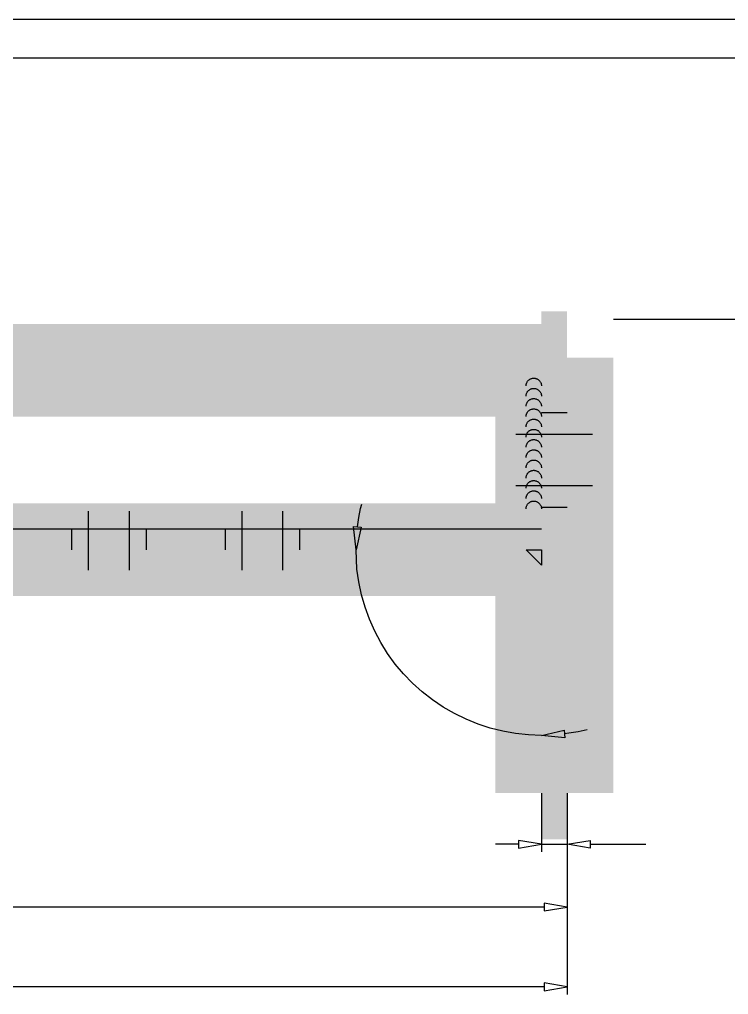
# Model space of a CAD drawing. Extents: x 0.1 to 49.5, y 17.6 to 52.5.
# Drawn here: x 24.3 to 35.15, y 37.61 to 52.51 of the extents above; entities that cross this region are included whole.
import ezdxf

# ---------------------------------------------------------------- set-up
doc = ezdxf.new("R2010")
doc.units = 0
doc.linetypes.add('1', pattern=[50.8, 31.75, -6.35, 6.35, -6.35])
doc.linetypes.add('2', pattern=[15, 12, -3])
doc.layers.get('0').update_dxf_attribs({"linetype": 'CONTINUOUS'})

msp = doc.modelspace()

# ---------------------------------------------------------------- linework, layer by layer
at = {"color": 7}
for points in [[(49.452, 52.512), (0.144, 52.512)], [(0.731, 51.925), (48.865, 51.925)]]:
    msp.add_lwpolyline(points, dxfattribs=at)
at = {"color": 5, "const_width": 0.0000000783}
for points in [[(33.749, 48.406), (33.73, 48.403), (33.713, 48.395), (33.698, 48.382), (33.687, 48.364), (33.681, 48.342), (33.678, 48.316), (33.681, 48.29), (33.687, 48.268), (33.698, 48.249), (33.713, 48.236), (33.73, 48.228), (33.749, 48.225), (33.769, 48.228), (33.786, 48.236), (33.8, 48.249), (33.811, 48.267), (33.818, 48.289), (33.82, 48.315), (33.818, 48.341), (33.811, 48.364), (33.8, 48.382), (33.786, 48.395), (33.769, 48.403), (33.749, 48.406)], [(33.749, 48.374), (33.76, 48.372), (33.77, 48.368), (33.777, 48.36), (33.783, 48.349), (33.787, 48.334), (33.788, 48.316), (33.787, 48.297), (33.783, 48.282), (33.777, 48.271), (33.769, 48.263), (33.76, 48.259), (33.749, 48.257), (33.738, 48.259), (33.729, 48.263), (33.721, 48.271), (33.715, 48.283), (33.712, 48.298), (33.71, 48.317), (33.712, 48.335), (33.715, 48.349), (33.721, 48.36), (33.729, 48.368), (33.739, 48.372), (33.749, 48.374)], [(34.058, 48.14), (34.017, 48.144), (34.013, 48.124), (34.006, 48.107), (33.996, 48.094), (33.984, 48.085), (33.971, 48.079), (33.956, 48.077), (33.938, 48.08), (33.922, 48.088), (33.908, 48.101), (33.898, 48.118), (33.891, 48.139), (33.889, 48.163), (33.891, 48.186), (33.897, 48.206), (33.908, 48.222), (33.921, 48.233), (33.938, 48.241), (33.957, 48.243), (33.969, 48.242), (33.98, 48.239), (33.991, 48.234), (34, 48.227), (34.008, 48.218), (34.014, 48.209), (34.051, 48.214), (34.02, 48.395), (33.863, 48.395), (33.863, 48.354), (33.989, 48.354), (34.006, 48.259), (33.987, 48.271), (33.967, 48.279), (33.946, 48.281), (33.92, 48.278), (33.897, 48.267), (33.876, 48.249), (33.86, 48.226), (33.851, 48.199), (33.848, 48.167), (33.85, 48.137), (33.859, 48.109), (33.873, 48.084), (33.896, 48.061), (33.923, 48.046), (33.956, 48.042), (33.983, 48.045), (34.007, 48.054), (34.027, 48.069), (34.042, 48.088), (34.053, 48.112), (34.058, 48.14)], [(34.179, 48.048), (34.179, 48.132), (34.317, 48.132), (34.317, 48.172), (34.172, 48.4), (34.14, 48.4), (34.14, 48.172), (34.098, 48.172), (34.098, 48.132), (34.14, 48.132), (34.14, 48.048), (34.179, 48.048)], [(34.179, 48.33), (34.279, 48.172), (34.179, 48.172), (34.179, 48.33)], [(34.541, 48.048), (34.457, 48.18), (34.534, 48.303), (34.486, 48.303), (34.45, 48.243), (34.444, 48.232), (34.439, 48.223), (34.434, 48.214), (34.428, 48.225), (34.422, 48.234), (34.417, 48.243), (34.378, 48.303), (34.332, 48.303), (34.411, 48.183), (34.326, 48.048), (34.373, 48.048), (34.421, 48.127), (34.433, 48.148), (34.493, 48.048), (34.541, 48.048)], [(34.772, 48.14), (34.731, 48.144), (34.727, 48.124), (34.72, 48.107), (34.71, 48.094), (34.698, 48.085), (34.685, 48.079), (34.67, 48.077), (34.652, 48.08), (34.636, 48.088), (34.622, 48.101), (34.612, 48.118), (34.605, 48.139), (34.603, 48.163), (34.605, 48.186), (34.611, 48.206), (34.622, 48.222), (34.635, 48.233), (34.652, 48.241), (34.671, 48.243), (34.683, 48.242), (34.694, 48.239), (34.705, 48.234), (34.714, 48.227), (34.722, 48.218), (34.728, 48.209), (34.765, 48.214), (34.734, 48.395), (34.577, 48.395), (34.577, 48.354), (34.703, 48.354), (34.72, 48.259), (34.701, 48.271), (34.681, 48.279), (34.66, 48.281), (34.634, 48.278), (34.611, 48.267), (34.59, 48.249), (34.574, 48.226), (34.565, 48.199), (34.562, 48.167), (34.564, 48.137), (34.573, 48.109), (34.587, 48.084), (34.609, 48.061), (34.637, 48.046), (34.67, 48.042), (34.697, 48.045), (34.721, 48.054), (34.741, 48.069), (34.756, 48.088), (34.767, 48.112), (34.772, 48.14)], [(34.983, 48.048), (34.983, 48.4), (34.944, 48.4), (34.944, 48.048), (34.983, 48.048)], [(35.096, 48.048), (35.096, 48.269), (35.13, 48.269), (35.13, 48.303), (35.096, 48.303), (35.096, 48.33), (35.096, 48.346), (35.094, 48.358), (35.092, 48.368), (35.087, 48.379), (35.081, 48.388), (35.072, 48.395), (35.062, 48.401), (35.048, 48.405), (35.033, 48.406), (35.021, 48.405), (35.009, 48.404), (34.996, 48.402), (35.002, 48.364), (35.01, 48.365), (35.018, 48.366), (35.025, 48.366), (35.036, 48.365), (35.044, 48.363), (35.05, 48.358), (35.054, 48.351), (35.057, 48.34), (35.057, 48.326), (35.057, 48.303), (35.013, 48.303), (35.013, 48.269), (35.057, 48.269), (35.057, 48.048), (35.096, 48.048)], [(34.873, 48.048), (34.873, 48.097), (34.829, 48.097), (34.829, 48.048), (34.873, 48.048)], [(29.092, 43.184), (29.103, 43.197), (29.11, 43.213), (29.113, 43.229), (29.112, 43.246), (29.107, 43.26), (29.097, 43.273), (29.085, 43.283), (29.07, 43.289), (29.054, 43.29), (29.037, 43.287), (29.022, 43.28), (29.008, 43.27), (28.997, 43.256), (28.99, 43.241), (28.986, 43.224), (28.987, 43.207), (28.993, 43.193), (29.002, 43.18), (29.015, 43.17), (29.029, 43.165), (29.046, 43.163), (29.062, 43.166), (29.078, 43.173), (29.092, 43.184)], [(29.075, 43.201), (29.067, 43.194), (29.058, 43.19), (29.047, 43.188), (29.037, 43.189), (29.028, 43.192), (29.021, 43.198), (29.015, 43.206), (29.012, 43.215), (29.011, 43.225), (29.013, 43.235), (29.018, 43.244), (29.024, 43.253), (29.033, 43.259), (29.042, 43.263), (29.052, 43.265), (29.062, 43.264), (29.071, 43.261), (29.079, 43.255), (29.085, 43.247), (29.088, 43.238), (29.088, 43.228), (29.086, 43.218), (29.082, 43.209), (29.075, 43.201)], [(29.186, 42.919), (29.213, 42.947), (29.235, 42.973), (29.25, 42.997), (29.261, 43.02), (29.267, 43.042), (29.268, 43.063), (29.265, 43.083), (29.256, 43.101), (29.243, 43.118), (29.23, 43.129), (29.217, 43.137), (29.203, 43.142), (29.188, 43.145), (29.173, 43.145), (29.157, 43.142), (29.141, 43.137), (29.124, 43.129), (29.106, 43.119), (29.087, 43.106), (29.066, 43.089), (29.042, 43.066), (29.015, 43.038), (28.994, 43.012), (28.978, 42.988), (28.968, 42.965), (28.962, 42.943), (28.96, 42.922), (28.964, 42.903), (28.972, 42.884), (28.986, 42.867), (29.008, 42.849), (29.034, 42.841), (29.062, 42.841), (29.1, 42.853), (29.141, 42.879), (29.186, 42.919)], [(29.158, 42.947), (29.12, 42.913), (29.089, 42.89), (29.063, 42.88), (29.043, 42.878), (29.025, 42.882), (29.011, 42.892), (29.002, 42.906), (28.998, 42.923), (29, 42.944), (29.011, 42.969), (29.035, 43), (29.07, 43.038), (29.108, 43.072), (29.14, 43.095), (29.165, 43.106), (29.186, 43.107), (29.203, 43.103), (29.217, 43.093), (29.227, 43.079), (29.231, 43.063), (29.229, 43.045), (29.217, 43.018), (29.194, 42.985), (29.158, 42.947)], [(29.289, 42.682), (29.265, 42.712), (29.25, 42.702), (29.235, 42.697), (29.222, 42.695), (29.21, 42.697), (29.199, 42.702), (29.189, 42.71), (29.181, 42.719), (29.176, 42.729), (29.173, 42.739), (29.172, 42.75), (29.173, 42.761), (29.175, 42.772), (29.179, 42.784), (29.186, 42.797), (29.194, 42.811), (29.205, 42.826), (29.216, 42.839), (29.228, 42.852), (29.23, 42.854), (29.232, 42.856), (29.234, 42.858), (29.231, 42.843), (29.231, 42.828), (29.233, 42.812), (29.237, 42.797), (29.245, 42.784), (29.254, 42.772), (29.274, 42.756), (29.297, 42.748), (29.324, 42.746), (29.351, 42.752), (29.377, 42.765), (29.402, 42.785), (29.424, 42.811), (29.438, 42.838), (29.444, 42.866), (29.443, 42.894), (29.434, 42.918), (29.418, 42.94), (29.402, 42.953), (29.384, 42.962), (29.365, 42.967), (29.344, 42.969), (29.322, 42.966), (29.3, 42.958), (29.276, 42.945), (29.249, 42.925), (29.22, 42.898), (29.191, 42.868), (29.168, 42.84), (29.152, 42.814), (29.142, 42.789), (29.136, 42.766), (29.136, 42.743), (29.141, 42.722), (29.15, 42.702), (29.164, 42.685), (29.182, 42.67), (29.202, 42.661), (29.223, 42.657), (29.245, 42.66), (29.267, 42.668), (29.289, 42.682)], [(29.288, 42.905), (29.306, 42.92), (29.324, 42.929), (29.343, 42.934), (29.361, 42.933), (29.376, 42.928), (29.389, 42.918), (29.398, 42.905), (29.403, 42.888), (29.403, 42.869), (29.399, 42.85), (29.389, 42.831), (29.373, 42.813), (29.357, 42.8), (29.34, 42.791), (29.322, 42.788), (29.304, 42.789), (29.288, 42.795), (29.275, 42.805), (29.265, 42.819), (29.259, 42.835), (29.259, 42.852), (29.263, 42.87), (29.273, 42.887), (29.288, 42.905)], [(29.545, 42.305), (29.796, 42.551), (29.698, 42.652), (29.679, 42.67), (29.662, 42.683), (29.646, 42.691), (29.631, 42.695), (29.614, 42.696), (29.597, 42.693), (29.58, 42.687), (29.565, 42.677), (29.55, 42.665), (29.535, 42.647), (29.525, 42.627), (29.52, 42.605), (29.522, 42.583), (29.53, 42.559), (29.544, 42.534), (29.533, 42.537), (29.523, 42.539), (29.514, 42.54), (29.496, 42.539), (29.477, 42.537), (29.456, 42.532), (29.349, 42.504), (29.386, 42.467), (29.468, 42.488), (29.49, 42.493), (29.508, 42.498), (29.524, 42.5), (29.536, 42.502), (29.547, 42.502), (29.555, 42.502), (29.563, 42.5), (29.569, 42.498), (29.575, 42.495), (29.58, 42.491), (29.586, 42.486), (29.593, 42.479), (29.627, 42.444), (29.515, 42.335), (29.545, 42.305)], [(29.593, 42.537), (29.581, 42.55), (29.572, 42.562), (29.566, 42.574), (29.563, 42.585), (29.562, 42.595), (29.564, 42.606), (29.568, 42.616), (29.573, 42.626), (29.58, 42.634), (29.593, 42.644), (29.607, 42.65), (29.621, 42.651), (29.637, 42.648), (29.653, 42.64), (29.669, 42.626), (29.739, 42.554), (29.656, 42.473), (29.593, 42.537)], [(29.776, 42.069), (29.943, 42.402), (29.911, 42.434), (29.569, 42.281), (29.602, 42.246), (29.704, 42.295), (29.797, 42.2), (29.745, 42.1), (29.776, 42.069)], [(29.74, 42.312), (29.833, 42.357), (29.859, 42.369), (29.882, 42.381), (29.901, 42.392), (29.888, 42.373), (29.876, 42.353), (29.865, 42.332), (29.815, 42.235), (29.74, 42.312)], [(29.885, 41.958), (30.107, 42.175), (30.18, 42.101), (30.209, 42.13), (30.033, 42.309), (30.004, 42.28), (30.077, 42.205), (29.855, 41.988), (29.885, 41.958)], [(30.147, 41.69), (30.399, 41.936), (30.238, 42.1), (30.209, 42.071), (30.34, 41.937), (30.263, 41.862), (30.14, 41.987), (30.11, 41.958), (30.233, 41.833), (30.148, 41.749), (30.011, 41.888), (29.982, 41.859), (30.147, 41.69)], [(30.355, 41.478), (30.606, 41.725), (30.522, 41.81), (30.509, 41.824), (30.497, 41.835), (30.486, 41.842), (30.473, 41.85), (30.46, 41.856), (30.447, 41.859), (30.434, 41.859), (30.42, 41.857), (30.405, 41.853), (30.391, 41.846), (30.377, 41.837), (30.364, 41.826), (30.346, 41.804), (30.334, 41.781), (30.328, 41.755), (30.331, 41.727), (30.345, 41.698), (30.371, 41.667), (30.427, 41.609), (30.325, 41.508), (30.355, 41.478)], [(30.4, 41.696), (30.384, 41.715), (30.375, 41.733), (30.371, 41.749), (30.374, 41.765), (30.381, 41.78), (30.393, 41.794), (30.404, 41.803), (30.415, 41.81), (30.427, 41.814), (30.439, 41.815), (30.45, 41.814), (30.461, 41.809), (30.468, 41.804), (30.478, 41.796), (30.49, 41.784), (30.547, 41.726), (30.457, 41.638), (30.4, 41.696)], [(30.652, 41.336), (30.627, 41.367), (30.613, 41.358), (30.6, 41.351), (30.587, 41.346), (30.574, 41.345), (30.56, 41.346), (30.545, 41.35), (30.53, 41.357), (30.517, 41.366), (30.504, 41.377), (30.493, 41.389), (30.485, 41.401), (30.48, 41.413), (30.476, 41.425), (30.475, 41.437), (30.476, 41.448), (30.479, 41.458), (30.484, 41.467), (30.491, 41.475), (30.499, 41.482), (30.508, 41.487), (30.518, 41.49), (30.528, 41.49), (30.54, 41.488), (30.553, 41.484), (30.564, 41.478), (30.581, 41.469), (30.605, 41.455), (30.628, 41.442), (30.648, 41.433), (30.663, 41.427), (30.68, 41.424), (30.695, 41.423), (30.71, 41.426), (30.724, 41.431), (30.737, 41.439), (30.749, 41.449), (30.761, 41.462), (30.769, 41.477), (30.775, 41.493), (30.778, 41.511), (30.777, 41.528), (30.773, 41.546), (30.765, 41.564), (30.754, 41.58), (30.741, 41.596), (30.724, 41.611), (30.706, 41.623), (30.688, 41.632), (30.669, 41.637), (30.651, 41.638), (30.633, 41.635), (30.615, 41.629), (30.598, 41.62), (30.582, 41.608), (30.608, 41.577), (30.625, 41.588), (30.642, 41.595), (30.659, 41.596), (30.676, 41.593), (30.693, 41.583), (30.71, 41.569), (30.725, 41.551), (30.734, 41.534), (30.738, 41.518), (30.737, 41.504), (30.732, 41.491), (30.723, 41.48), (30.714, 41.472), (30.703, 41.468), (30.692, 41.467), (30.678, 41.47), (30.657, 41.479), (30.63, 41.494), (30.603, 41.51), (30.581, 41.522), (30.565, 41.529), (30.546, 41.533), (30.528, 41.535), (30.511, 41.533), (30.495, 41.527), (30.48, 41.519), (30.466, 41.507), (30.454, 41.493), (30.444, 41.477), (30.438, 41.46), (30.435, 41.441), (30.435, 41.422), (30.439, 41.403), (30.447, 41.384), (30.458, 41.366), (30.472, 41.349), (30.492, 41.331), (30.513, 41.317), (30.533, 41.308), (30.553, 41.302), (30.574, 41.301), (30.595, 41.304), (30.615, 41.311), (30.634, 41.322), (30.652, 41.336)], [(30.767, 41.057), (31.019, 41.304), (30.858, 41.467), (30.829, 41.438), (30.96, 41.304), (30.883, 41.229), (30.76, 41.354), (30.731, 41.325), (30.853, 41.2), (30.768, 41.116), (30.631, 41.255), (30.602, 41.226), (30.767, 41.057)], [(30.991, 40.828), (31.243, 41.075), (31.145, 41.175), (31.126, 41.193), (31.108, 41.206), (31.093, 41.215), (31.077, 41.219), (31.061, 41.22), (31.044, 41.216), (31.027, 41.21), (31.011, 41.201), (30.997, 41.189), (30.982, 41.17), (30.972, 41.15), (30.967, 41.129), (30.968, 41.106), (30.976, 41.082), (30.991, 41.058), (30.98, 41.061), (30.969, 41.063), (30.961, 41.064), (30.943, 41.063), (30.923, 41.06), (30.903, 41.056), (30.796, 41.028), (30.833, 40.99), (30.914, 41.012), (30.936, 41.017), (30.955, 41.021), (30.97, 41.024), (30.983, 41.026), (30.993, 41.026), (31.002, 41.025), (31.009, 41.024), (31.016, 41.021), (31.022, 41.018), (31.027, 41.015), (31.033, 41.009), (31.04, 41.003), (31.074, 40.968), (30.962, 40.858), (30.991, 40.828)], [(31.039, 41.061), (31.027, 41.074), (31.019, 41.086), (31.013, 41.097), (31.009, 41.108), (31.009, 41.119), (31.01, 41.13), (31.014, 41.14), (31.02, 41.149), (31.027, 41.158), (31.04, 41.167), (31.053, 41.173), (31.068, 41.175), (31.083, 41.172), (31.099, 41.163), (31.115, 41.149), (31.186, 41.078), (31.102, 40.996), (31.039, 41.061)], [(33.783, 40.119), (33.743, 40.122), (33.738, 40.102), (33.731, 40.086), (33.721, 40.073), (33.71, 40.063), (33.696, 40.058), (33.682, 40.056), (33.664, 40.058), (33.648, 40.066), (33.634, 40.079), (33.623, 40.097), (33.617, 40.118), (33.615, 40.142), (33.617, 40.165), (33.623, 40.184), (33.633, 40.2), (33.647, 40.212), (33.663, 40.219), (33.682, 40.222), (33.694, 40.221), (33.706, 40.217), (33.716, 40.212), (33.726, 40.205), (33.733, 40.197), (33.74, 40.188), (33.776, 40.193), (33.746, 40.374), (33.588, 40.374), (33.588, 40.332), (33.715, 40.332), (33.732, 40.238), (33.712, 40.25), (33.692, 40.257), (33.672, 40.26), (33.646, 40.256), (33.622, 40.246), (33.602, 40.228), (33.586, 40.205), (33.576, 40.177), (33.573, 40.146), (33.576, 40.115), (33.584, 40.088), (33.598, 40.063), (33.621, 40.039), (33.649, 40.025), (33.682, 40.02), (33.709, 40.023), (33.732, 40.032), (33.752, 40.047), (33.768, 40.067), (33.778, 40.091), (33.783, 40.119)], [(24.723, 39.24), (24.722, 39.278), (24.718, 39.312), (24.711, 39.34), (24.702, 39.364), (24.691, 39.383), (24.677, 39.399), (24.66, 39.41), (24.641, 39.417), (24.619, 39.419), (24.603, 39.418), (24.588, 39.414), (24.575, 39.408), (24.563, 39.399), (24.552, 39.388), (24.543, 39.375), (24.535, 39.36), (24.529, 39.342), (24.523, 39.323), (24.519, 39.3), (24.517, 39.272), (24.516, 39.24), (24.517, 39.201), (24.521, 39.168), (24.528, 39.139), (24.536, 39.116), (24.548, 39.096), (24.562, 39.081), (24.578, 39.069), (24.598, 39.062), (24.619, 39.06), (24.648, 39.064), (24.672, 39.076), (24.691, 39.096), (24.709, 39.132), (24.719, 39.18), (24.723, 39.24)], [(24.683, 39.24), (24.681, 39.188), (24.675, 39.15), (24.665, 39.124), (24.651, 39.108), (24.636, 39.099), (24.619, 39.095), (24.603, 39.099), (24.588, 39.108), (24.574, 39.124), (24.564, 39.15), (24.558, 39.188), (24.556, 39.24), (24.558, 39.291), (24.564, 39.33), (24.574, 39.355), (24.588, 39.371), (24.603, 39.381), (24.62, 39.384), (24.637, 39.381), (24.651, 39.372), (24.663, 39.358), (24.674, 39.331), (24.681, 39.291), (24.683, 39.24)], [(24.969, 39.24), (24.968, 39.278), (24.964, 39.312), (24.958, 39.34), (24.949, 39.364), (24.937, 39.383), (24.923, 39.399), (24.907, 39.41), (24.888, 39.417), (24.866, 39.419), (24.849, 39.418), (24.835, 39.414), (24.821, 39.408), (24.809, 39.399), (24.798, 39.388), (24.789, 39.375), (24.781, 39.36), (24.775, 39.342), (24.77, 39.323), (24.766, 39.3), (24.763, 39.272), (24.762, 39.24), (24.764, 39.201), (24.767, 39.168), (24.774, 39.139), (24.783, 39.116), (24.794, 39.096), (24.808, 39.081), (24.825, 39.069), (24.844, 39.062), (24.866, 39.06), (24.894, 39.064), (24.918, 39.076), (24.938, 39.096), (24.955, 39.132), (24.966, 39.18), (24.969, 39.24)], [(24.929, 39.24), (24.927, 39.188), (24.921, 39.15), (24.911, 39.124), (24.898, 39.108), (24.883, 39.099), (24.866, 39.095), (24.849, 39.099), (24.834, 39.108), (24.821, 39.124), (24.811, 39.15), (24.804, 39.188), (24.802, 39.24), (24.804, 39.291), (24.811, 39.33), (24.821, 39.355), (24.834, 39.371), (24.849, 39.381), (24.866, 39.384), (24.883, 39.381), (24.897, 39.372), (24.909, 39.358), (24.92, 39.331), (24.927, 39.291), (24.929, 39.24)], [(25.011, 39.107), (25.011, 39.066), (25.22, 39.066), (25.22, 39.076), (25.219, 39.086), (25.216, 39.096), (25.209, 39.112), (25.201, 39.127), (25.19, 39.143), (25.177, 39.159), (25.16, 39.177), (25.139, 39.196), (25.109, 39.225), (25.085, 39.25), (25.069, 39.271), (25.059, 39.289), (25.053, 39.306), (25.051, 39.323), (25.053, 39.339), (25.059, 39.353), (25.068, 39.366), (25.08, 39.376), (25.094, 39.382), (25.111, 39.384), (25.128, 39.382), (25.143, 39.375), (25.156, 39.365), (25.165, 39.351), (25.171, 39.334), (25.173, 39.313), (25.213, 39.318), (25.208, 39.348), (25.197, 39.373), (25.182, 39.393), (25.162, 39.408), (25.138, 39.417), (25.11, 39.419), (25.082, 39.416), (25.058, 39.407), (25.038, 39.391), (25.023, 39.371), (25.014, 39.348), (25.011, 39.322), (25.012, 39.308), (25.015, 39.294), (25.019, 39.28), (25.025, 39.266), (25.034, 39.252), (25.045, 39.237), (25.06, 39.22), (25.08, 39.2), (25.105, 39.175), (25.125, 39.156), (25.14, 39.141), (25.15, 39.131), (25.156, 39.123), (25.162, 39.115), (25.166, 39.107), (25.011, 39.107)]]:
    msp.add_lwpolyline(points, dxfattribs=at)
at = {"color": 7, "const_width": 1.415}
for points in [[(32.678, 47.345), (32.287, 47.345)], [(32.287, 47.345), (32.287, 40.692)], [(32.678, 47.345), (32.678, 40.692)], [(32.287, 47.149), (4.893, 47.149)], [(32.678, 46.953), (32.287, 46.953)], [(32.287, 44.41), (3.328, 44.41)], [(32.287, 44.175), (32.052, 44.41)], [(32.678, 41.866), (32.287, 41.866)], [(32.678, 40.692), (32.287, 40.692)]]:
    msp.add_lwpolyline(points, dxfattribs=at)
at = {"color": 5}
for points in [[(36.287, 47.93), (33.39, 47.93)], [(32.052, 46.914), (32.052, 46.922), (32.053, 46.93), (32.055, 46.939), (32.056, 46.946), (32.059, 46.954), (32.062, 46.962), (32.066, 46.969), (32.07, 46.976), (32.074, 46.983), (32.079, 46.99), (32.085, 46.996), (32.091, 47.001), (32.097, 47.007), (32.104, 47.011), (32.111, 47.016), (32.118, 47.02), (32.125, 47.023), (32.133, 47.026), (32.141, 47.028), (32.149, 47.03), (32.157, 47.031), (32.165, 47.031), (32.173, 47.031), (32.182, 47.031), (32.19, 47.03), (32.198, 47.028), (32.206, 47.026), (32.213, 47.023), (32.221, 47.02), (32.228, 47.016), (32.235, 47.011), (32.242, 47.007), (32.248, 47.001), (32.254, 46.996), (32.259, 46.99), (32.264, 46.983), (32.269, 46.976), (32.273, 46.969), (32.277, 46.962), (32.28, 46.954), (32.282, 46.946), (32.284, 46.939), (32.286, 46.93), (32.287, 46.914)], [(32.052, 46.758), (32.052, 46.766), (32.053, 46.774), (32.055, 46.782), (32.056, 46.79), (32.059, 46.798), (32.062, 46.805), (32.066, 46.813), (32.07, 46.82), (32.074, 46.827), (32.079, 46.833), (32.085, 46.839), (32.091, 46.845), (32.097, 46.85), (32.104, 46.855), (32.111, 46.859), (32.118, 46.863), (32.125, 46.866), (32.133, 46.869), (32.141, 46.871), (32.149, 46.873), (32.157, 46.874), (32.165, 46.875), (32.173, 46.875), (32.182, 46.874), (32.19, 46.873), (32.198, 46.871), (32.206, 46.869), (32.213, 46.866), (32.221, 46.863), (32.228, 46.859), (32.235, 46.855), (32.242, 46.85), (32.248, 46.845), (32.254, 46.839), (32.259, 46.833), (32.264, 46.827), (32.269, 46.82), (32.273, 46.813), (32.277, 46.805), (32.28, 46.798), (32.282, 46.79), (32.284, 46.782), (32.286, 46.774), (32.287, 46.758)], [(32.052, 46.601), (32.052, 46.609), (32.053, 46.617), (32.055, 46.625), (32.056, 46.633), (32.059, 46.641), (32.062, 46.649), (32.066, 46.656), (32.07, 46.663), (32.074, 46.67), (32.079, 46.676), (32.085, 46.683), (32.091, 46.688), (32.097, 46.694), (32.104, 46.698), (32.111, 46.703), (32.118, 46.707), (32.125, 46.71), (32.133, 46.713), (32.141, 46.715), (32.149, 46.717), (32.157, 46.718), (32.165, 46.718), (32.173, 46.718), (32.182, 46.718), (32.19, 46.717), (32.198, 46.715), (32.206, 46.713), (32.213, 46.71), (32.221, 46.707), (32.228, 46.703), (32.235, 46.698), (32.242, 46.694), (32.248, 46.688), (32.254, 46.683), (32.259, 46.676), (32.264, 46.67), (32.269, 46.663), (32.273, 46.656), (32.277, 46.649), (32.28, 46.641), (32.282, 46.633), (32.284, 46.625), (32.286, 46.617), (32.287, 46.601)], [(32.052, 46.444), (32.052, 46.453), (32.053, 46.461), (32.055, 46.469), (32.056, 46.477), (32.059, 46.485), (32.062, 46.492), (32.066, 46.5), (32.07, 46.507), (32.074, 46.514), (32.079, 46.52), (32.085, 46.526), (32.091, 46.532), (32.097, 46.537), (32.104, 46.542), (32.111, 46.546), (32.118, 46.55), (32.125, 46.553), (32.133, 46.556), (32.141, 46.558), (32.149, 46.56), (32.157, 46.561), (32.165, 46.562), (32.173, 46.562), (32.182, 46.561), (32.19, 46.56), (32.198, 46.558), (32.206, 46.556), (32.213, 46.553), (32.221, 46.55), (32.228, 46.546), (32.235, 46.542), (32.242, 46.537), (32.248, 46.532), (32.254, 46.526), (32.259, 46.52), (32.264, 46.514), (32.269, 46.507), (32.273, 46.5), (32.277, 46.492), (32.28, 46.485), (32.282, 46.477), (32.284, 46.469), (32.286, 46.461), (32.287, 46.444)], [(32.052, 46.288), (32.052, 46.296), (32.053, 46.304), (32.055, 46.312), (32.056, 46.32), (32.059, 46.328), (32.062, 46.336), (32.066, 46.343), (32.07, 46.35), (32.074, 46.357), (32.079, 46.363), (32.085, 46.37), (32.091, 46.375), (32.097, 46.38), (32.104, 46.385), (32.111, 46.39), (32.118, 46.393), (32.125, 46.397), (32.133, 46.4), (32.141, 46.402), (32.149, 46.404), (32.157, 46.405), (32.165, 46.405), (32.173, 46.405), (32.182, 46.405), (32.19, 46.404), (32.198, 46.402), (32.206, 46.4), (32.213, 46.397), (32.221, 46.393), (32.228, 46.39), (32.235, 46.385), (32.242, 46.38), (32.248, 46.375), (32.254, 46.37), (32.259, 46.363), (32.264, 46.357), (32.269, 46.35), (32.273, 46.343), (32.277, 46.336), (32.28, 46.328), (32.282, 46.32), (32.284, 46.312), (32.286, 46.304), (32.287, 46.288)], [(32.052, 46.131), (32.052, 46.14), (32.053, 46.148), (32.055, 46.156), (32.056, 46.164), (32.059, 46.172), (32.062, 46.179), (32.066, 46.187), (32.07, 46.194), (32.074, 46.2), (32.079, 46.207), (32.085, 46.213), (32.091, 46.219), (32.097, 46.224), (32.104, 46.229), (32.111, 46.233), (32.118, 46.237), (32.125, 46.24), (32.133, 46.243), (32.141, 46.245), (32.149, 46.247), (32.157, 46.248), (32.165, 46.249), (32.173, 46.249), (32.182, 46.248), (32.19, 46.247), (32.198, 46.245), (32.206, 46.243), (32.213, 46.24), (32.221, 46.237), (32.228, 46.233), (32.235, 46.229), (32.242, 46.224), (32.248, 46.219), (32.254, 46.213), (32.259, 46.207), (32.264, 46.2), (32.269, 46.194), (32.273, 46.187), (32.277, 46.179), (32.28, 46.172), (32.282, 46.164), (32.284, 46.156), (32.286, 46.148), (32.287, 46.131)], [(32.052, 45.975), (32.052, 45.983), (32.053, 45.991), (32.055, 45.999), (32.056, 46.007), (32.059, 46.015), (32.062, 46.023), (32.066, 46.03), (32.07, 46.037), (32.074, 46.044), (32.079, 46.05), (32.085, 46.056), (32.091, 46.062), (32.097, 46.067), (32.104, 46.072), (32.111, 46.077), (32.118, 46.08), (32.125, 46.084), (32.133, 46.087), (32.141, 46.089), (32.149, 46.091), (32.157, 46.092), (32.165, 46.092), (32.173, 46.092), (32.182, 46.092), (32.19, 46.091), (32.198, 46.089), (32.206, 46.087), (32.213, 46.084), (32.221, 46.08), (32.228, 46.077), (32.235, 46.072), (32.242, 46.067), (32.248, 46.062), (32.254, 46.056), (32.259, 46.05), (32.264, 46.044), (32.269, 46.037), (32.273, 46.03), (32.277, 46.023), (32.28, 46.015), (32.282, 46.007), (32.284, 45.999), (32.286, 45.991), (32.287, 45.975)], [(32.052, 45.818), (32.052, 45.827), (32.053, 45.835), (32.055, 45.843), (32.056, 45.851), (32.059, 45.859), (32.062, 45.866), (32.066, 45.873), (32.07, 45.881), (32.074, 45.887), (32.079, 45.894), (32.085, 45.9), (32.091, 45.906), (32.097, 45.911), (32.104, 45.916), (32.111, 45.92), (32.118, 45.924), (32.125, 45.927), (32.133, 45.93), (32.141, 45.932), (32.149, 45.934), (32.157, 45.935), (32.165, 45.936), (32.173, 45.936), (32.182, 45.935), (32.19, 45.934), (32.198, 45.932), (32.206, 45.93), (32.213, 45.927), (32.221, 45.924), (32.228, 45.92), (32.235, 45.916), (32.242, 45.911), (32.248, 45.906), (32.254, 45.9), (32.259, 45.894), (32.264, 45.887), (32.269, 45.881), (32.273, 45.873), (32.277, 45.866), (32.28, 45.859), (32.282, 45.851), (32.284, 45.843), (32.286, 45.835), (32.287, 45.818)], [(32.052, 45.662), (32.052, 45.67), (32.053, 45.678), (32.055, 45.686), (32.056, 45.694), (32.059, 45.702), (32.062, 45.71), (32.066, 45.717), (32.07, 45.724), (32.074, 45.731), (32.079, 45.737), (32.085, 45.743), (32.091, 45.749), (32.097, 45.754), (32.104, 45.759), (32.111, 45.763), (32.118, 45.767), (32.125, 45.771), (32.133, 45.773), (32.141, 45.776), (32.149, 45.777), (32.157, 45.779), (32.165, 45.779), (32.173, 45.779), (32.182, 45.779), (32.19, 45.777), (32.198, 45.776), (32.206, 45.773), (32.213, 45.771), (32.221, 45.767), (32.228, 45.763), (32.235, 45.759), (32.242, 45.754), (32.248, 45.749), (32.254, 45.743), (32.259, 45.737), (32.264, 45.731), (32.269, 45.724), (32.273, 45.717), (32.277, 45.71), (32.28, 45.702), (32.282, 45.694), (32.284, 45.686), (32.286, 45.678), (32.287, 45.662)], [(32.052, 45.505), (32.052, 45.513), (32.053, 45.522), (32.055, 45.53), (32.056, 45.538), (32.059, 45.545), (32.062, 45.553), (32.066, 45.56), (32.07, 45.568), (32.074, 45.574), (32.079, 45.581), (32.085, 45.587), (32.091, 45.593), (32.097, 45.598), (32.104, 45.603), (32.111, 45.607), (32.118, 45.611), (32.125, 45.614), (32.133, 45.617), (32.141, 45.619), (32.149, 45.621), (32.157, 45.622), (32.165, 45.623), (32.173, 45.623), (32.182, 45.622), (32.19, 45.621), (32.198, 45.619), (32.206, 45.617), (32.213, 45.614), (32.221, 45.611), (32.228, 45.607), (32.235, 45.603), (32.242, 45.598), (32.248, 45.593), (32.254, 45.587), (32.259, 45.581), (32.264, 45.574), (32.269, 45.568), (32.273, 45.56), (32.277, 45.553), (32.28, 45.545), (32.282, 45.538), (32.284, 45.53), (32.286, 45.522), (32.287, 45.505)], [(32.052, 45.349), (32.052, 45.357), (32.053, 45.365), (32.055, 45.373), (32.056, 45.381), (32.059, 45.389), (32.062, 45.397), (32.066, 45.404), (32.07, 45.411), (32.074, 45.418), (32.079, 45.424), (32.085, 45.43), (32.091, 45.436), (32.097, 45.441), (32.104, 45.446), (32.111, 45.45), (32.118, 45.454), (32.125, 45.458), (32.133, 45.46), (32.141, 45.463), (32.149, 45.464), (32.157, 45.466), (32.165, 45.466), (32.173, 45.466), (32.182, 45.466), (32.19, 45.464), (32.198, 45.463), (32.206, 45.46), (32.213, 45.458), (32.221, 45.454), (32.228, 45.45), (32.235, 45.446), (32.242, 45.441), (32.248, 45.436), (32.254, 45.43), (32.259, 45.424), (32.264, 45.418), (32.269, 45.411), (32.273, 45.404), (32.277, 45.397), (32.28, 45.389), (32.282, 45.381), (32.284, 45.373), (32.286, 45.365), (32.287, 45.349)], [(32.052, 45.192), (32.052, 45.2), (32.053, 45.209), (32.055, 45.217), (32.056, 45.225), (32.059, 45.232), (32.062, 45.24), (32.066, 45.247), (32.07, 45.254), (32.074, 45.261), (32.079, 45.268), (32.085, 45.274), (32.091, 45.279), (32.097, 45.285), (32.104, 45.29), (32.111, 45.294), (32.118, 45.298), (32.125, 45.301), (32.133, 45.304), (32.141, 45.306), (32.149, 45.308), (32.157, 45.309), (32.165, 45.31), (32.173, 45.31), (32.182, 45.309), (32.19, 45.308), (32.198, 45.306), (32.206, 45.304), (32.213, 45.301), (32.221, 45.298), (32.228, 45.294), (32.235, 45.29), (32.242, 45.285), (32.248, 45.279), (32.254, 45.274), (32.259, 45.268), (32.264, 45.261), (32.269, 45.254), (32.273, 45.247), (32.277, 45.24), (32.28, 45.232), (32.282, 45.225), (32.284, 45.217), (32.286, 45.209), (32.287, 45.192)], [(32.052, 45.036), (32.052, 45.044), (32.053, 45.052), (32.055, 45.06), (32.056, 45.068), (32.059, 45.076), (32.062, 45.083), (32.066, 45.091), (32.07, 45.098), (32.074, 45.105), (32.079, 45.111), (32.085, 45.117), (32.091, 45.123), (32.097, 45.128), (32.104, 45.133), (32.111, 45.137), (32.118, 45.141), (32.125, 45.145), (32.133, 45.147), (32.141, 45.15), (32.149, 45.151), (32.157, 45.152), (32.165, 45.153), (32.173, 45.153), (32.182, 45.152), (32.19, 45.151), (32.198, 45.15), (32.206, 45.147), (32.213, 45.145), (32.221, 45.141), (32.228, 45.137), (32.235, 45.133), (32.242, 45.128), (32.248, 45.123), (32.254, 45.117), (32.259, 45.111), (32.264, 45.105), (32.269, 45.098), (32.273, 45.091), (32.277, 45.083), (32.28, 45.076), (32.282, 45.068), (32.284, 45.06), (32.286, 45.052), (32.287, 45.036)], [(29.472, 44.761), (29.493, 44.9), (29.521, 45.039), (29.538, 45.107)], [(29.414, 44.765), (29.531, 44.757), (29.451, 44.41), (29.451, 44.41), (29.414, 44.765)], [(32.287, 41.573), (32.089, 41.58), (31.892, 41.601), (31.697, 41.635), (31.505, 41.683), (31.317, 41.744), (31.133, 41.819), (30.955, 41.905), (30.784, 42.004), (30.62, 42.115), (30.464, 42.237), (30.317, 42.369), (30.179, 42.512), (30.052, 42.663), (29.935, 42.824), (29.831, 42.991), (29.738, 43.166), (29.657, 43.347), (29.589, 43.533), (29.535, 43.723), (29.494, 43.917), (29.466, 44.113), (29.451, 44.41)], [(32.052, 44.41), (32.287, 44.41), (32.287, 44.41), (32.287, 44.175), (32.287, 44.175), (32.052, 44.41)], [(32.635, 41.654), (32.642, 41.537), (32.287, 41.573), (32.287, 41.573), (32.635, 41.654)], [(32.984, 41.66), (32.847, 41.629), (32.708, 41.605), (32.638, 41.595)], [(32.287, 40.692), (32.287, 39.792)], [(32.678, 40.692), (32.678, 37.614)], [(32.678, 40.692), (32.678, 39.792)], [(32.678, 40.692), (32.678, 38.831)], [(31.935, 39.968), (31.935, 39.85), (32.287, 39.909), (32.287, 39.909), (31.935, 39.968)], [(33.03, 39.968), (33.03, 39.85), (32.678, 39.909), (32.678, 39.909), (33.03, 39.968)], [(31.935, 39.909), (31.582, 39.909)], [(32.287, 39.909), (32.678, 39.909)], [(33.03, 39.909), (33.883, 39.909)], [(32.326, 38.948), (17.377, 38.948)], [(32.326, 39.007), (32.326, 38.89), (32.678, 38.948), (32.678, 38.948), (32.326, 39.007)], [(32.326, 37.731), (3.68, 37.731)], [(32.326, 37.79), (32.326, 37.672), (32.678, 37.731), (32.678, 37.731), (32.326, 37.79)]]:
    msp.add_lwpolyline(points, dxfattribs=at)
at = {"color": 8, "linetype": '2'}
for points in [[(32.678, 46.503), (32.287, 46.503)], [(32.678, 45.055), (32.287, 45.055)], [(32.287, 44.723), (3.328, 44.723)], [(25.106, 44.41), (25.106, 44.723)], [(26.241, 44.723), (26.241, 44.41)], [(27.454, 44.41), (27.454, 44.723)], [(28.589, 44.723), (28.589, 44.41)]]:
    msp.add_lwpolyline(points, dxfattribs=at)
at = {"color": 1, "linetype": '1'}
for points in [[(33.069, 46.171), (31.895, 46.171)], [(33.069, 45.388), (31.895, 45.388)], [(25.36, 44.096), (25.36, 44.997)], [(25.986, 44.096), (25.986, 44.997)], [(27.708, 44.096), (27.708, 44.997)], [(28.334, 44.096), (28.334, 44.997)]]:
    msp.add_lwpolyline(points, dxfattribs=at)

doc.saveas('drawing.dxf')
